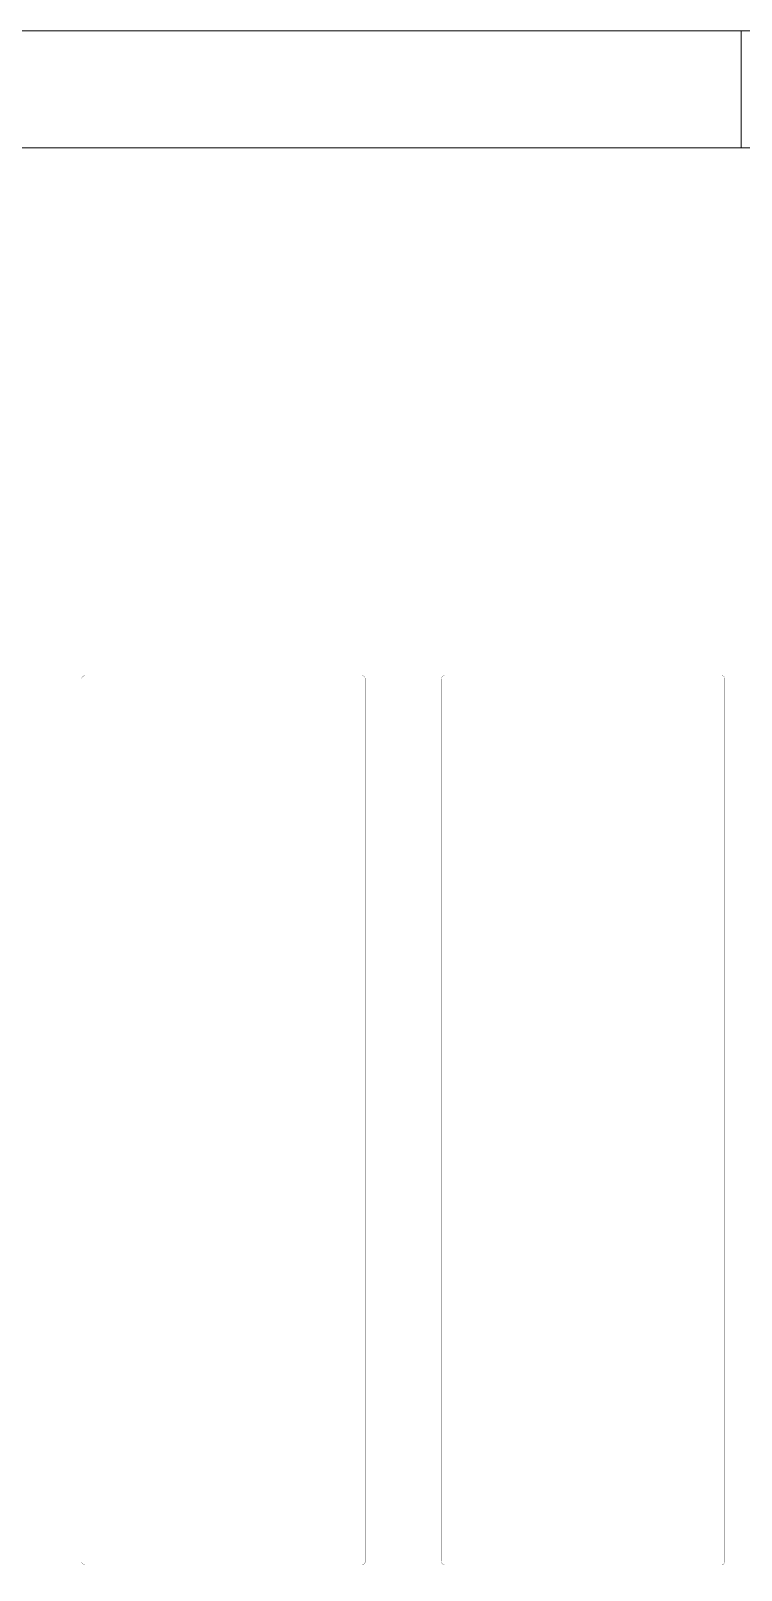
# Model space of a CAD drawing. Header units: millimetres. Extents: x 2260 to 2572, y -21 to 200.
# Drawn here: x 2352.3 to 2416.1, y 61.1 to 199.6 of the extents above; entities that cross this region are included whole.
import ezdxf

# ---------------------------------------------------------------- set-up
doc = ezdxf.new("R2010")
doc.units = ezdxf.units.MM
doc.layers.get('0').update_dxf_attribs({"lineweight": 18})
doc.layers.add('01', color=1, linetype='Continuous', lineweight=18)

msp = doc.modelspace()

# ---------------------------------------------------------------- linework, layer by layer
at = {"color": 7, "linetype": 'Continuous'}
for p, q in [((2259.795, 199.603), (2572.474, 199.603)), ((2416.134, 189.075), (2416.134, 199.603)), ((2270.323, 189.075), (2561.946, 189.075))]:
    msp.add_line(p, q, dxfattribs=at)
at = {"layer": '01'}
for points in [[(2356.042, 142.091, 0.001, 0.001, 0), (2356.042, 137.991, 0.001, 0.001, 0), (2383.141, 137.991, 0.001, 0.001, 0), (2383.141, 142.091, 0.001, 0.001, 0)], [(2382.341, 61.929, 0.02, 0.02, -0.414219), (2382.041, 61.629, 0.02, 0.02, 0), (2357.142, 61.629, 0.02, 0.02, -0.414219), (2356.842, 61.929, 0.02, 0.02, 0), (2356.842, 141.291, 0.02, 0.02, -0.414219), (2357.142, 141.591, 0.02, 0.02, 0), (2382.041, 141.591, 0.02, 0.02, -0.414219), (2382.341, 141.291, 0.02, 0.02, 0)], [(2389.173, 61.929, 0.02, 0.02, 0.414219), (2389.473, 61.629, 0.02, 0.02, 0), (2414.372, 61.629, 0.02, 0.02, 0.414219), (2414.672, 61.929, 0.02, 0.02, 0), (2414.672, 141.291, 0.02, 0.02, 0.414219), (2414.372, 141.591, 0.02, 0.02, 0), (2389.473, 141.591, 0.02, 0.02, 0.414219), (2389.173, 141.291, 0.02, 0.02, 0)], [(2356.042, 65.229, 0.001, 0.001, 0), (2356.042, 61.129, 0.001, 0.001, 0), (2383.141, 61.129, 0.001, 0.001, 0), (2383.141, 65.229, 0.001, 0.001, 0)]]:
    msp.add_lwpolyline(points, format="xyseb", close=True, dxfattribs=at)

doc.saveas('drawing.dxf')
